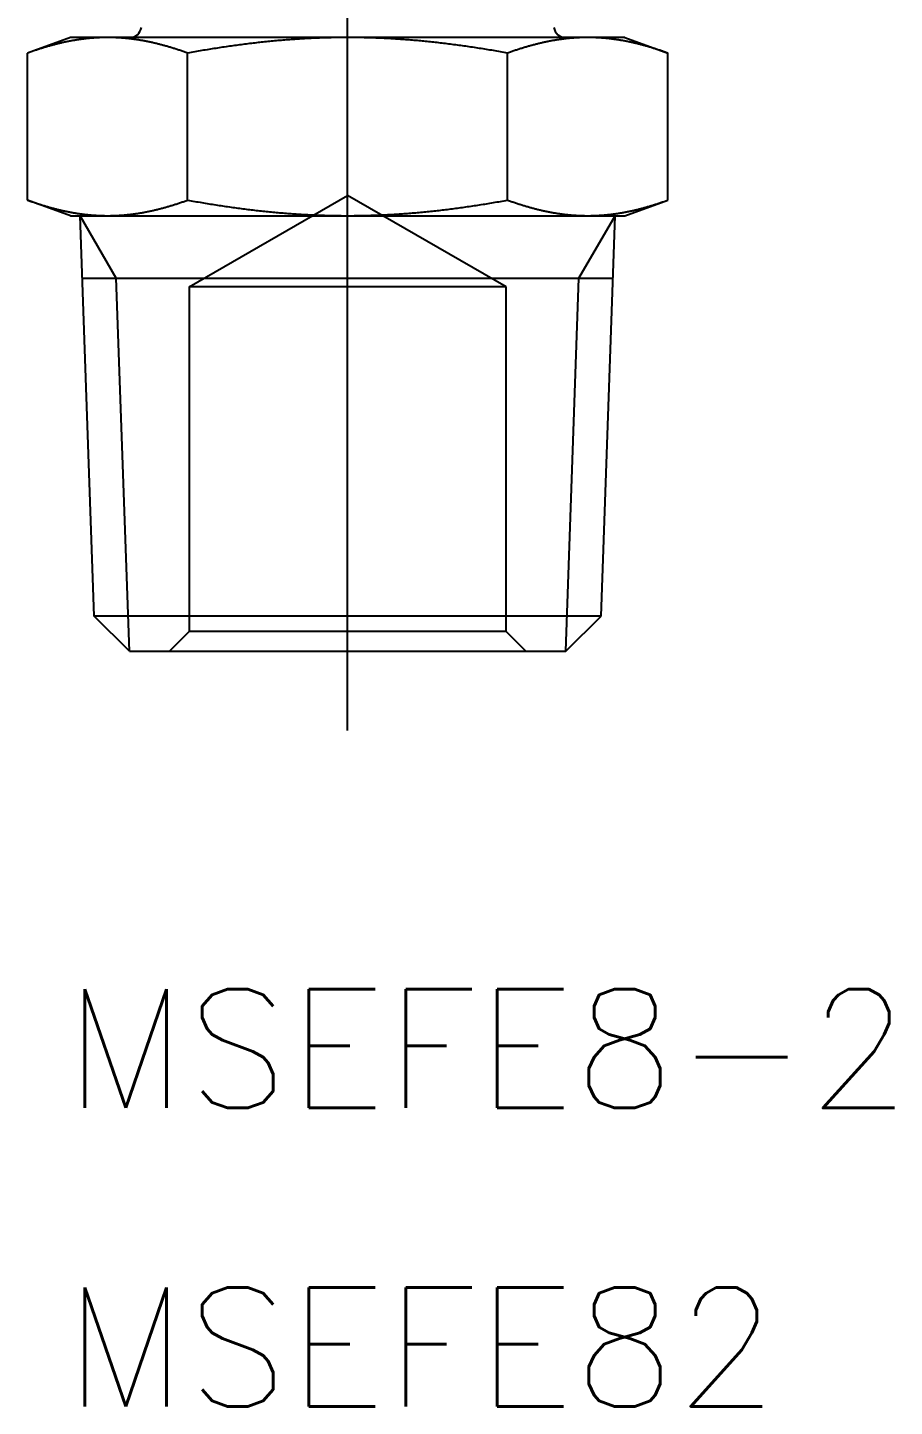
# Model space of a CAD drawing. Extents: x -8.1 to 52.5, y -19.1 to 43.1.
# Drawn here: x -8.08 to 13.81, y -19.07 to 15.75 of the extents above; entities that cross this region are included whole.
import ezdxf

# ---------------------------------------------------------------- set-up
doc = ezdxf.new("R2010")
doc.units = 0
doc.linetypes.add('CENTER', pattern=[50.8, 31.75, -6.35, 6.35, -6.35])
doc.linetypes.add('DASHED', pattern=[19.05, 12.7, -6.35])
doc.layers.get('0').update_dxf_attribs({"linetype": 'CONTINUOUS'})
doc.layers.add('CENTER', color=1, linetype='CENTER')
doc.styles.get("Standard").update_dxf_attribs({"font": 'txt.shx', "height": 3, "bigfont": 'bigfont.shx'})

msp = doc.modelspace()

# ---------------------------------------------------------------- linework, layer by layer
at = {"color": 7, "linetype": 'CONTINUOUS'}
for p, q in [((-7, 15.5), (-8.082904, 15.105855)), ((-6.062178, 15.5), (-7, 15.5)), ((0, 15.5), (-6.062178, 15.5)), ((6.062178, 15.5), (0, 15.5)), ((7, 15.5), (6.062178, 15.5)), ((7, 15.5), (8.082904, 15.105855)), ((-8.082904, 11.394145), (-8.082904, 15.105855)), ((-4.041452, 11.394145), (-4.041452, 15.105855)), ((4.041452, 11.394145), (4.041452, 15.105855)), ((8.082904, 11.394145), (8.082904, 15.105855)), ((-7, 11), (-8.082904, 11.394145)), ((7, 11), (8.082904, 11.394145)), ((-7, 11), (-6.062178, 11)), ((-6.3996, 0.886974), (-6.752755, 11)), ((-6.062178, 11), (0, 11)), ((0, 11), (6.062178, 11)), ((6.062178, 11), (7, 11)), ((6.3996, 0.886974), (6.752755, 11)), ((-6.697647, 9.421915), (6.697647, 9.421915)), ((6.3996, 0.886974), (-6.3996, 0.886974)), ((-5.512626, 0), (-6.3996, 0.886974)), ((5.512626, 0), (6.3996, 0.886974)), ((-5.512626, 0), (5.512626, 0))]:
    msp.add_line(p, q, dxfattribs=at)
at = {"color": 3, "linetype": 'DASHED'}
for p, q in [((-4, 9.2), (0, 11.509401)), ((4, 9.2), (0, 11.509401)), ((-4, 9.2), (-4, 0.5)), ((4, 9.2), (-4, 9.2)), ((4, 0.5), (4, 9.2)), ((-4, 0.5), (-4.5, 0)), ((4, 0.5), (-4, 0.5)), ((4.5, 0), (4, 0.5))]:
    msp.add_line(p, q, dxfattribs=at)
at = {"color": 3, "linetype": 'CONTINUOUS'}
for p, q in [((-5.841647, 9.421915), (-6.752755, 11)), ((5.841647, 9.421915), (6.752755, 11)), ((-5.512626, 0), (-5.841647, 9.421915)), ((5.512626, 0), (5.841647, 9.421915))]:
    msp.add_line(p, q, dxfattribs=at)
at = {"color": 7}
for points in [[(-6.06218, 15.5, 0), (-6.08359, 15.5, 0), (-6.10497, 15.4998, 0), (-6.1263, 15.4996, 0), (-6.14761, 15.4992, 0), (-6.16888, 15.4988, 0), (-6.19012, 15.4983, 0), (-6.21133, 15.4977, 0), (-6.2325, 15.497, 0), (-6.25365, 15.4962, 0), (-6.27478, 15.4953, 0), (-6.29587, 15.4943, 0), (-6.31694, 15.4933, 0), (-6.33799, 15.4921, 0), (-6.35902, 15.4909, 0), (-6.38002, 15.4895, 0), (-6.401, 15.4881, 0), (-6.42197, 15.4866, 0), (-6.44291, 15.485, 0), (-6.46384, 15.4833, 0), (-6.48476, 15.4815, 0), (-6.50566, 15.4796, 0), (-6.52654, 15.4777, 0), (-6.54742, 15.4756, 0), (-6.56828, 15.4735, 0), (-6.58913, 15.4713, 0), (-6.60997, 15.469, 0), (-6.6308, 15.4666, 0), (-6.65163, 15.4641, 0), (-6.67245, 15.4616, 0), (-6.69327, 15.4589, 0), (-6.71408, 15.4562, 0), (-6.73489, 15.4534, 0), (-6.7557, 15.4505, 0), (-6.7765, 15.4475, 0), (-6.79731, 15.4444, 0), (-6.81812, 15.4413, 0), (-6.83893, 15.438, 0), (-6.85974, 15.4347, 0), (-6.88056, 15.4313, 0), (-6.90138, 15.4278, 0), (-6.92221, 15.4242, 0), (-6.94304, 15.4205, 0), (-6.96389, 15.4168, 0), (-6.98474, 15.413, 0), (-7.0056, 15.4091, 0), (-7.02647, 15.4051, 0), (-7.04736, 15.401, 0), (-7.06826, 15.3968, 0), (-7.08917, 15.3926, 0), (-7.1101, 15.3883, 0), (-7.13104, 15.3838, 0), (-7.152, 15.3793, 0), (-7.17298, 15.3748, 0), (-7.19398, 15.3701, 0), (-7.215, 15.3654, 0), (-7.23604, 15.3605, 0), (-7.2571, 15.3556, 0), (-7.27818, 15.3506, 0), (-7.29928, 15.3455, 0), (-7.32041, 15.3404, 0), (-7.34157, 15.3351, 0), (-7.36275, 15.3298, 0), (-7.38396, 15.3244, 0), (-7.4052, 15.3189, 0), (-7.42647, 15.3133, 0), (-7.44777, 15.3076, 0), (-7.46909, 15.3019, 0), (-7.49046, 15.296, 0), (-7.51185, 15.2901, 0), (-7.53328, 15.2841, 0), (-7.55474, 15.278, 0), (-7.57624, 15.2718, 0), (-7.59778, 15.2656, 0), (-7.61935, 15.2592, 0), (-7.64097, 15.2528, 0), (-7.66262, 15.2463, 0), (-7.68431, 15.2397, 0), (-7.70605, 15.233, 0), (-7.72783, 15.2262, 0), (-7.74965, 15.2193, 0), (-7.77152, 15.2124, 0), (-7.79343, 15.2054, 0), (-7.81539, 15.1982, 0), (-7.8374, 15.191, 0), (-7.85945, 15.1837, 0), (-7.88156, 15.1763, 0), (-7.90371, 15.1689, 0), (-7.92592, 15.1613, 0), (-7.94818, 15.1536, 0), (-7.97049, 15.1459, 0), (-7.99286, 15.1381, 0), (-8.01529, 15.1302, 0), (-8.03777, 15.1221, 0), (-8.06031, 15.114, 0), (-8.0829, 15.1059, 0)], [(-4.04145, 15.1059, 0), (-4.06405, 15.114, 0), (-4.08659, 15.1221, 0), (-4.10907, 15.1302, 0), (-4.13149, 15.1381, 0), (-4.15386, 15.1459, 0), (-4.17618, 15.1536, 0), (-4.19844, 15.1613, 0), (-4.22064, 15.1689, 0), (-4.2428, 15.1763, 0), (-4.2649, 15.1837, 0), (-4.28696, 15.191, 0), (-4.30897, 15.1982, 0), (-4.33093, 15.2054, 0), (-4.35284, 15.2124, 0), (-4.37471, 15.2193, 0), (-4.39653, 15.2262, 0), (-4.41831, 15.233, 0), (-4.44004, 15.2397, 0), (-4.46174, 15.2463, 0), (-4.48339, 15.2528, 0), (-4.505, 15.2592, 0), (-4.52658, 15.2656, 0), (-4.54811, 15.2718, 0), (-4.56961, 15.278, 0), (-4.59108, 15.2841, 0), (-4.61251, 15.2901, 0), (-4.6339, 15.296, 0), (-4.65526, 15.3019, 0), (-4.67659, 15.3076, 0), (-4.69789, 15.3133, 0), (-4.71916, 15.3189, 0), (-4.74039, 15.3244, 0), (-4.7616, 15.3298, 0), (-4.78279, 15.3351, 0), (-4.80394, 15.3404, 0), (-4.82507, 15.3455, 0), (-4.84618, 15.3506, 0), (-4.86726, 15.3556, 0), (-4.88832, 15.3605, 0), (-4.90936, 15.3654, 0), (-4.93037, 15.3701, 0), (-4.95137, 15.3748, 0), (-4.97235, 15.3793, 0), (-4.99331, 15.3838, 0), (-5.01426, 15.3883, 0), (-5.03518, 15.3926, 0), (-5.0561, 15.3968, 0), (-5.077, 15.401, 0), (-5.09788, 15.4051, 0), (-5.11875, 15.4091, 0), (-5.13962, 15.413, 0), (-5.16047, 15.4168, 0), (-5.18131, 15.4205, 0), (-5.20215, 15.4242, 0), (-5.22298, 15.4278, 0), (-5.2438, 15.4313, 0), (-5.26462, 15.4347, 0), (-5.28543, 15.438, 0), (-5.30624, 15.4413, 0), (-5.32705, 15.4444, 0), (-5.34785, 15.4475, 0), (-5.36866, 15.4505, 0), (-5.38947, 15.4534, 0), (-5.41028, 15.4562, 0), (-5.43109, 15.4589, 0), (-5.4519, 15.4616, 0), (-5.47272, 15.4641, 0), (-5.49355, 15.4666, 0), (-5.51438, 15.469, 0), (-5.53523, 15.4713, 0), (-5.55608, 15.4735, 0), (-5.57694, 15.4756, 0), (-5.59781, 15.4777, 0), (-5.6187, 15.4796, 0), (-5.6396, 15.4815, 0), (-5.66051, 15.4833, 0), (-5.68144, 15.485, 0), (-5.70239, 15.4866, 0), (-5.72335, 15.4881, 0), (-5.74434, 15.4895, 0), (-5.76534, 15.4909, 0), (-5.78636, 15.4921, 0), (-5.80741, 15.4933, 0), (-5.82848, 15.4943, 0), (-5.84958, 15.4953, 0), (-5.8707, 15.4962, 0), (-5.89185, 15.497, 0), (-5.91303, 15.4977, 0), (-5.93424, 15.4983, 0), (-5.95548, 15.4988, 0), (-5.97675, 15.4992, 0), (-5.99805, 15.4996, 0), (-6.01939, 15.4998, 0), (-6.04077, 15.5, 0), (-6.06218, 15.5, 0)], [(0, 15.5, 0), (-0.042825, 15.5, 0), (-0.085575, 15.4998, 0), (-0.128253, 15.4996, 0), (-0.170862, 15.4992, 0), (-0.213404, 15.4988, 0), (-0.255882, 15.4983, 0), (-0.298297, 15.4977, 0), (-0.340654, 15.497, 0), (-0.382953, 15.4962, 0), (-0.425198, 15.4953, 0), (-0.46739, 15.4943, 0), (-0.509533, 15.4933, 0), (-0.551628, 15.4921, 0), (-0.593678, 15.4909, 0), (-0.635686, 15.4895, 0), (-0.677652, 15.4881, 0), (-0.719581, 15.4866, 0), (-0.761474, 15.485, 0), (-0.803333, 15.4833, 0), (-0.84516, 15.4815, 0), (-0.886958, 15.4796, 0), (-0.928729, 15.4777, 0), (-0.970475, 15.4756, 0), (-1.0122, 15.4735, 0), (-1.0539, 15.4713, 0), (-1.09559, 15.469, 0), (-1.13725, 15.4666, 0), (-1.17891, 15.4641, 0), (-1.22055, 15.4616, 0), (-1.26218, 15.4589, 0), (-1.3038, 15.4562, 0), (-1.34542, 15.4534, 0), (-1.38704, 15.4505, 0), (-1.42865, 15.4475, 0), (-1.47026, 15.4444, 0), (-1.51188, 15.4413, 0), (-1.5535, 15.438, 0), (-1.59512, 15.4347, 0), (-1.63676, 15.4313, 0), (-1.6784, 15.4278, 0), (-1.72006, 15.4242, 0), (-1.76173, 15.4205, 0), (-1.80341, 15.4168, 0), (-1.84512, 15.413, 0), (-1.88685, 15.4091, 0), (-1.92859, 15.4051, 0), (-1.97037, 15.401, 0), (-2.01216, 15.3968, 0), (-2.05399, 15.3926, 0), (-2.09585, 15.3883, 0), (-2.13773, 15.3838, 0), (-2.17965, 15.3793, 0), (-2.22161, 15.3748, 0), (-2.26361, 15.3701, 0), (-2.30564, 15.3654, 0), (-2.34772, 15.3605, 0), (-2.38984, 15.3556, 0), (-2.432, 15.3506, 0), (-2.47421, 15.3455, 0), (-2.51647, 15.3404, 0), (-2.55878, 15.3351, 0), (-2.60115, 15.3298, 0), (-2.64357, 15.3244, 0), (-2.68605, 15.3189, 0), (-2.72858, 15.3133, 0), (-2.77118, 15.3076, 0), (-2.81383, 15.3019, 0), (-2.85656, 15.296, 0), (-2.89934, 15.2901, 0), (-2.9422, 15.2841, 0), (-2.98513, 15.278, 0), (-3.02813, 15.2718, 0), (-3.0712, 15.2656, 0), (-3.11435, 15.2592, 0), (-3.15758, 15.2528, 0), (-3.20088, 15.2463, 0), (-3.24427, 15.2397, 0), (-3.28774, 15.233, 0), (-3.3313, 15.2262, 0), (-3.37494, 15.2193, 0), (-3.41868, 15.2124, 0), (-3.4625, 15.2054, 0), (-3.50642, 15.1982, 0), (-3.55043, 15.191, 0), (-3.59455, 15.1837, 0), (-3.63876, 15.1763, 0), (-3.68307, 15.1689, 0), (-3.72748, 15.1613, 0), (-3.772, 15.1536, 0), (-3.81663, 15.1459, 0), (-3.86137, 15.1381, 0), (-3.90622, 15.1302, 0), (-3.95118, 15.1221, 0), (-3.99626, 15.114, 0), (-4.04145, 15.1059, 0)], [(4.04145, 15.1059, 0), (3.99626, 15.114, 0), (3.95118, 15.1221, 0), (3.90622, 15.1302, 0), (3.86137, 15.1381, 0), (3.81663, 15.1459, 0), (3.772, 15.1536, 0), (3.72748, 15.1613, 0), (3.68307, 15.1689, 0), (3.63876, 15.1763, 0), (3.59455, 15.1837, 0), (3.55043, 15.191, 0), (3.50642, 15.1982, 0), (3.4625, 15.2054, 0), (3.41868, 15.2124, 0), (3.37494, 15.2193, 0), (3.3313, 15.2262, 0), (3.28774, 15.233, 0), (3.24427, 15.2397, 0), (3.20088, 15.2463, 0), (3.15758, 15.2528, 0), (3.11435, 15.2592, 0), (3.0712, 15.2656, 0), (3.02813, 15.2718, 0), (2.98513, 15.278, 0), (2.9422, 15.2841, 0), (2.89934, 15.2901, 0), (2.85656, 15.296, 0), (2.81383, 15.3019, 0), (2.77118, 15.3076, 0), (2.72858, 15.3133, 0), (2.68605, 15.3189, 0), (2.64357, 15.3244, 0), (2.60115, 15.3298, 0), (2.55878, 15.3351, 0), (2.51647, 15.3404, 0), (2.47421, 15.3455, 0), (2.432, 15.3506, 0), (2.38984, 15.3556, 0), (2.34772, 15.3605, 0), (2.30564, 15.3654, 0), (2.26361, 15.3701, 0), (2.22161, 15.3748, 0), (2.17965, 15.3793, 0), (2.13773, 15.3838, 0), (2.09585, 15.3883, 0), (2.05399, 15.3926, 0), (2.01216, 15.3968, 0), (1.97037, 15.401, 0), (1.92859, 15.4051, 0), (1.88685, 15.4091, 0), (1.84512, 15.413, 0), (1.80341, 15.4168, 0), (1.76173, 15.4205, 0), (1.72006, 15.4242, 0), (1.6784, 15.4278, 0), (1.63676, 15.4313, 0), (1.59512, 15.4347, 0), (1.5535, 15.438, 0), (1.51188, 15.4413, 0), (1.47026, 15.4444, 0), (1.42865, 15.4475, 0), (1.38704, 15.4505, 0), (1.34542, 15.4534, 0), (1.3038, 15.4562, 0), (1.26218, 15.4589, 0), (1.22055, 15.4616, 0), (1.17891, 15.4641, 0), (1.13725, 15.4666, 0), (1.09559, 15.469, 0), (1.0539, 15.4713, 0), (1.0122, 15.4735, 0), (0.970475, 15.4756, 0), (0.928729, 15.4777, 0), (0.886958, 15.4796, 0), (0.84516, 15.4815, 0), (0.803333, 15.4833, 0), (0.761474, 15.485, 0), (0.719581, 15.4866, 0), (0.677652, 15.4881, 0), (0.635686, 15.4895, 0), (0.593678, 15.4909, 0), (0.551628, 15.4921, 0), (0.509533, 15.4933, 0), (0.46739, 15.4943, 0), (0.425198, 15.4953, 0), (0.382953, 15.4962, 0), (0.340654, 15.497, 0), (0.298297, 15.4977, 0), (0.255882, 15.4983, 0), (0.213404, 15.4988, 0), (0.170862, 15.4992, 0), (0.128253, 15.4996, 0), (0.085575, 15.4998, 0), (0.042825, 15.5, 0), (0, 15.5, 0)], [(6.06218, 15.5, 0), (6.04077, 15.5, 0), (6.01939, 15.4998, 0), (5.99805, 15.4996, 0), (5.97675, 15.4992, 0), (5.95548, 15.4988, 0), (5.93424, 15.4983, 0), (5.91303, 15.4977, 0), (5.89185, 15.497, 0), (5.8707, 15.4962, 0), (5.84958, 15.4953, 0), (5.82848, 15.4943, 0), (5.80741, 15.4933, 0), (5.78636, 15.4921, 0), (5.76534, 15.4909, 0), (5.74434, 15.4895, 0), (5.72335, 15.4881, 0), (5.70239, 15.4866, 0), (5.68144, 15.485, 0), (5.66051, 15.4833, 0), (5.6396, 15.4815, 0), (5.6187, 15.4796, 0), (5.59781, 15.4777, 0), (5.57694, 15.4756, 0), (5.55608, 15.4735, 0), (5.53523, 15.4713, 0), (5.51438, 15.469, 0), (5.49355, 15.4666, 0), (5.47272, 15.4641, 0), (5.4519, 15.4616, 0), (5.43109, 15.4589, 0), (5.41028, 15.4562, 0), (5.38947, 15.4534, 0), (5.36866, 15.4505, 0), (5.34785, 15.4475, 0), (5.32705, 15.4444, 0), (5.30624, 15.4413, 0), (5.28543, 15.438, 0), (5.26462, 15.4347, 0), (5.2438, 15.4313, 0), (5.22298, 15.4278, 0), (5.20215, 15.4242, 0), (5.18131, 15.4205, 0), (5.16047, 15.4168, 0), (5.13962, 15.413, 0), (5.11875, 15.4091, 0), (5.09788, 15.4051, 0), (5.077, 15.401, 0), (5.0561, 15.3968, 0), (5.03518, 15.3926, 0), (5.01426, 15.3883, 0), (4.99331, 15.3838, 0), (4.97235, 15.3793, 0), (4.95137, 15.3748, 0), (4.93037, 15.3701, 0), (4.90936, 15.3654, 0), (4.88832, 15.3605, 0), (4.86726, 15.3556, 0), (4.84618, 15.3506, 0), (4.82507, 15.3455, 0), (4.80394, 15.3404, 0), (4.78279, 15.3351, 0), (4.7616, 15.3298, 0), (4.74039, 15.3244, 0), (4.71916, 15.3189, 0), (4.69789, 15.3133, 0), (4.67659, 15.3076, 0), (4.65526, 15.3019, 0), (4.6339, 15.296, 0), (4.61251, 15.2901, 0), (4.59108, 15.2841, 0), (4.56961, 15.278, 0), (4.54811, 15.2718, 0), (4.52658, 15.2656, 0), (4.505, 15.2592, 0), (4.48339, 15.2528, 0), (4.46174, 15.2463, 0), (4.44004, 15.2397, 0), (4.41831, 15.233, 0), (4.39653, 15.2262, 0), (4.37471, 15.2193, 0), (4.35284, 15.2124, 0), (4.33093, 15.2054, 0), (4.30897, 15.1982, 0), (4.28696, 15.191, 0), (4.2649, 15.1837, 0), (4.2428, 15.1763, 0), (4.22064, 15.1689, 0), (4.19844, 15.1613, 0), (4.17618, 15.1536, 0), (4.15386, 15.1459, 0), (4.13149, 15.1381, 0), (4.10907, 15.1302, 0), (4.08659, 15.1221, 0), (4.06405, 15.114, 0), (4.04145, 15.1059, 0)], [(8.0829, 15.1059, 0), (8.06031, 15.114, 0), (8.03777, 15.1221, 0), (8.01529, 15.1302, 0), (7.99286, 15.1381, 0), (7.97049, 15.1459, 0), (7.94818, 15.1536, 0), (7.92592, 15.1613, 0), (7.90371, 15.1689, 0), (7.88156, 15.1763, 0), (7.85945, 15.1837, 0), (7.8374, 15.191, 0), (7.81539, 15.1982, 0), (7.79343, 15.2054, 0), (7.77152, 15.2124, 0), (7.74965, 15.2193, 0), (7.72783, 15.2262, 0), (7.70605, 15.233, 0), (7.68431, 15.2397, 0), (7.66262, 15.2463, 0), (7.64097, 15.2528, 0), (7.61935, 15.2592, 0), (7.59778, 15.2656, 0), (7.57624, 15.2718, 0), (7.55474, 15.278, 0), (7.53328, 15.2841, 0), (7.51185, 15.2901, 0), (7.49046, 15.296, 0), (7.46909, 15.3019, 0), (7.44777, 15.3076, 0), (7.42647, 15.3133, 0), (7.4052, 15.3189, 0), (7.38396, 15.3244, 0), (7.36275, 15.3298, 0), (7.34157, 15.3351, 0), (7.32041, 15.3404, 0), (7.29928, 15.3455, 0), (7.27818, 15.3506, 0), (7.2571, 15.3556, 0), (7.23604, 15.3605, 0), (7.215, 15.3654, 0), (7.19398, 15.3701, 0), (7.17298, 15.3748, 0), (7.152, 15.3793, 0), (7.13104, 15.3838, 0), (7.1101, 15.3883, 0), (7.08917, 15.3926, 0), (7.06826, 15.3968, 0), (7.04736, 15.401, 0), (7.02647, 15.4051, 0), (7.0056, 15.4091, 0), (6.98474, 15.413, 0), (6.96389, 15.4168, 0), (6.94304, 15.4205, 0), (6.92221, 15.4242, 0), (6.90138, 15.4278, 0), (6.88056, 15.4313, 0), (6.85974, 15.4347, 0), (6.83893, 15.438, 0), (6.81812, 15.4413, 0), (6.79731, 15.4444, 0), (6.7765, 15.4475, 0), (6.7557, 15.4505, 0), (6.73489, 15.4534, 0), (6.71408, 15.4562, 0), (6.69327, 15.4589, 0), (6.67245, 15.4616, 0), (6.65163, 15.4641, 0), (6.6308, 15.4666, 0), (6.60997, 15.469, 0), (6.58913, 15.4713, 0), (6.56828, 15.4735, 0), (6.54742, 15.4756, 0), (6.52654, 15.4777, 0), (6.50566, 15.4796, 0), (6.48476, 15.4815, 0), (6.46384, 15.4833, 0), (6.44291, 15.485, 0), (6.42197, 15.4866, 0), (6.401, 15.4881, 0), (6.38002, 15.4895, 0), (6.35902, 15.4909, 0), (6.33799, 15.4921, 0), (6.31694, 15.4933, 0), (6.29587, 15.4943, 0), (6.27478, 15.4953, 0), (6.25365, 15.4962, 0), (6.2325, 15.497, 0), (6.21133, 15.4977, 0), (6.19012, 15.4983, 0), (6.16888, 15.4988, 0), (6.14761, 15.4992, 0), (6.1263, 15.4996, 0), (6.10497, 15.4998, 0), (6.08359, 15.5, 0), (6.06218, 15.5, 0)], [(-8.0829, 11.3941, 0), (-8.06036, 11.386, 0), (-8.03786, 11.3779, 0), (-8.01543, 11.3699, 0), (-7.99305, 11.362, 0), (-7.97073, 11.3542, 0), (-7.94845, 11.3465, 0), (-7.92624, 11.3388, 0), (-7.90407, 11.3313, 0), (-7.88195, 11.3238, 0), (-7.85988, 11.3164, 0), (-7.83786, 11.3091, 0), (-7.81589, 11.3019, 0), (-7.79397, 11.2948, 0), (-7.77209, 11.2878, 0), (-7.75025, 11.2809, 0), (-7.72846, 11.274, 0), (-7.70671, 11.2672, 0), (-7.68501, 11.2605, 0), (-7.66334, 11.2539, 0), (-7.64171, 11.2474, 0), (-7.62013, 11.241, 0), (-7.59858, 11.2347, 0), (-7.57706, 11.2284, 0), (-7.55559, 11.2222, 0), (-7.53414, 11.2161, 0), (-7.51274, 11.2101, 0), (-7.49136, 11.2042, 0), (-7.47002, 11.1984, 0), (-7.44871, 11.1926, 0), (-7.42743, 11.187, 0), (-7.40617, 11.1814, 0), (-7.38495, 11.1759, 0), (-7.36375, 11.1705, 0), (-7.34258, 11.1651, 0), (-7.32144, 11.1599, 0), (-7.30032, 11.1547, 0), (-7.27922, 11.1496, 0), (-7.25815, 11.1446, 0), (-7.2371, 11.1397, 0), (-7.21607, 11.1349, 0), (-7.19505, 11.1301, 0), (-7.17406, 11.1255, 0), (-7.15309, 11.1209, 0), (-7.13213, 11.1164, 0), (-7.11119, 11.112, 0), (-7.09026, 11.1076, 0), (-7.06935, 11.1034, 0), (-7.04845, 11.0992, 0), (-7.02756, 11.0951, 0), (-7.00668, 11.0911, 0), (-6.98582, 11.0872, 0), (-6.96496, 11.0834, 0), (-6.94411, 11.0796, 0), (-6.92327, 11.076, 0), (-6.90244, 11.0724, 0), (-6.88161, 11.0689, 0), (-6.86078, 11.0655, 0), (-6.83996, 11.0622, 0), (-6.81914, 11.0589, 0), (-6.79832, 11.0557, 0), (-6.7775, 11.0527, 0), (-6.75668, 11.0497, 0), (-6.73586, 11.0468, 0), (-6.71503, 11.0439, 0), (-6.69421, 11.0412, 0), (-6.67337, 11.0386, 0), (-6.65253, 11.036, 0), (-6.63169, 11.0335, 0), (-6.61083, 11.0311, 0), (-6.58997, 11.0288, 0), (-6.5691, 11.0266, 0), (-6.54821, 11.0244, 0), (-6.52732, 11.0224, 0), (-6.50641, 11.0204, 0), (-6.48548, 11.0186, 0), (-6.46454, 11.0168, 0), (-6.44358, 11.0151, 0), (-6.42261, 11.0135, 0), (-6.40162, 11.012, 0), (-6.3806, 11.0105, 0), (-6.35957, 11.0092, 0), (-6.33851, 11.0079, 0), (-6.31743, 11.0068, 0), (-6.29632, 11.0057, 0), (-6.27519, 11.0047, 0), (-6.25403, 11.0038, 0), (-6.23284, 11.003, 0), (-6.21163, 11.0023, 0), (-6.19038, 11.0017, 0), (-6.1691, 11.0012, 0), (-6.14779, 11.0008, 0), (-6.12644, 11.0004, 0), (-6.10506, 11.0002, 0), (-6.08364, 11, 0), (-6.06218, 11, 0)], [(-6.06218, 11, 0), (-6.04072, 11, 0), (-6.0193, 11.0002, 0), (-5.99792, 11.0004, 0), (-5.97657, 11.0008, 0), (-5.95525, 11.0012, 0), (-5.93398, 11.0017, 0), (-5.91273, 11.0023, 0), (-5.89151, 11.003, 0), (-5.87032, 11.0038, 0), (-5.84916, 11.0047, 0), (-5.82803, 11.0057, 0), (-5.80693, 11.0068, 0), (-5.78585, 11.0079, 0), (-5.76479, 11.0092, 0), (-5.74375, 11.0105, 0), (-5.72274, 11.012, 0), (-5.70175, 11.0135, 0), (-5.68077, 11.0151, 0), (-5.65981, 11.0168, 0), (-5.63887, 11.0186, 0), (-5.61795, 11.0204, 0), (-5.59704, 11.0224, 0), (-5.57614, 11.0244, 0), (-5.55526, 11.0266, 0), (-5.53438, 11.0288, 0), (-5.51352, 11.0311, 0), (-5.49267, 11.0335, 0), (-5.47182, 11.036, 0), (-5.45098, 11.0386, 0), (-5.43015, 11.0412, 0), (-5.40932, 11.0439, 0), (-5.3885, 11.0468, 0), (-5.36768, 11.0497, 0), (-5.34686, 11.0527, 0), (-5.32604, 11.0557, 0), (-5.30522, 11.0589, 0), (-5.2844, 11.0622, 0), (-5.26358, 11.0655, 0), (-5.24275, 11.0689, 0), (-5.22192, 11.0724, 0), (-5.20108, 11.076, 0), (-5.18024, 11.0796, 0), (-5.15939, 11.0834, 0), (-5.13854, 11.0872, 0), (-5.11767, 11.0911, 0), (-5.09679, 11.0951, 0), (-5.07591, 11.0992, 0), (-5.05501, 11.1034, 0), (-5.03409, 11.1076, 0), (-5.01317, 11.112, 0), (-4.99223, 11.1164, 0), (-4.97127, 11.1209, 0), (-4.95029, 11.1255, 0), (-4.9293, 11.1301, 0), (-4.90829, 11.1349, 0), (-4.88726, 11.1397, 0), (-4.86621, 11.1446, 0), (-4.84513, 11.1496, 0), (-4.82404, 11.1547, 0), (-4.80292, 11.1599, 0), (-4.78177, 11.1651, 0), (-4.7606, 11.1705, 0), (-4.73941, 11.1759, 0), (-4.71818, 11.1814, 0), (-4.69693, 11.187, 0), (-4.67565, 11.1926, 0), (-4.65434, 11.1984, 0), (-4.63299, 11.2042, 0), (-4.61162, 11.2101, 0), (-4.59021, 11.2161, 0), (-4.56877, 11.2222, 0), (-4.54729, 11.2284, 0), (-4.52578, 11.2347, 0), (-4.50423, 11.241, 0), (-4.48264, 11.2474, 0), (-4.46102, 11.2539, 0), (-4.43935, 11.2605, 0), (-4.41764, 11.2672, 0), (-4.39589, 11.274, 0), (-4.3741, 11.2809, 0), (-4.35227, 11.2878, 0), (-4.33039, 11.2948, 0), (-4.30846, 11.3019, 0), (-4.28649, 11.3091, 0), (-4.26447, 11.3164, 0), (-4.2424, 11.3238, 0), (-4.22029, 11.3313, 0), (-4.19812, 11.3388, 0), (-4.1759, 11.3465, 0), (-4.15363, 11.3542, 0), (-4.13131, 11.362, 0), (-4.10893, 11.3699, 0), (-4.08649, 11.3779, 0), (-4.064, 11.386, 0), (-4.04145, 11.3941, 0)], [(-4.04145, 11.3941, 0), (-3.99635, 11.386, 0), (-3.95137, 11.3779, 0), (-3.9065, 11.3699, 0), (-3.86175, 11.362, 0), (-3.8171, 11.3542, 0), (-3.77255, 11.3465, 0), (-3.72812, 11.3388, 0), (-3.68378, 11.3313, 0), (-3.63955, 11.3238, 0), (-3.59541, 11.3164, 0), (-3.55137, 11.3091, 0), (-3.50743, 11.3019, 0), (-3.46358, 11.2948, 0), (-3.41982, 11.2878, 0), (-3.37615, 11.2809, 0), (-3.33257, 11.274, 0), (-3.28907, 11.2672, 0), (-3.24566, 11.2605, 0), (-3.20233, 11.2539, 0), (-3.15907, 11.2474, 0), (-3.1159, 11.241, 0), (-3.0728, 11.2347, 0), (-3.02977, 11.2284, 0), (-2.98682, 11.2222, 0), (-2.94393, 11.2161, 0), (-2.90112, 11.2101, 0), (-2.85837, 11.2042, 0), (-2.81568, 11.1984, 0), (-2.77306, 11.1926, 0), (-2.7305, 11.187, 0), (-2.68799, 11.1814, 0), (-2.64554, 11.1759, 0), (-2.60315, 11.1705, 0), (-2.56081, 11.1651, 0), (-2.51852, 11.1599, 0), (-2.47628, 11.1547, 0), (-2.43409, 11.1496, 0), (-2.39194, 11.1446, 0), (-2.34984, 11.1397, 0), (-2.30778, 11.1349, 0), (-2.26575, 11.1301, 0), (-2.22377, 11.1255, 0), (-2.18182, 11.1209, 0), (-2.1399, 11.1164, 0), (-2.09802, 11.112, 0), (-2.05617, 11.1076, 0), (-2.01434, 11.1034, 0), (-1.97254, 11.0992, 0), (-1.93077, 11.0951, 0), (-1.88901, 11.0911, 0), (-1.84728, 11.0872, 0), (-1.80557, 11.0834, 0), (-1.76387, 11.0796, 0), (-1.72219, 11.076, 0), (-1.68052, 11.0724, 0), (-1.63885, 11.0689, 0), (-1.5972, 11.0655, 0), (-1.55556, 11.0622, 0), (-1.51392, 11.0589, 0), (-1.47228, 11.0557, 0), (-1.43064, 11.0527, 0), (-1.389, 11.0497, 0), (-1.34736, 11.0468, 0), (-1.30571, 11.0439, 0), (-1.26406, 11.0412, 0), (-1.22239, 11.0386, 0), (-1.18071, 11.036, 0), (-1.13902, 11.0335, 0), (-1.09731, 11.0311, 0), (-1.05559, 11.0288, 0), (-1.01384, 11.0266, 0), (-0.972071, 11.0244, 0), (-0.930278, 11.0224, 0), (-0.888458, 11.0204, 0), (-0.846608, 11.0186, 0), (-0.804728, 11.0168, 0), (-0.762814, 11.0151, 0), (-0.720864, 11.0135, 0), (-0.678877, 11.012, 0), (-0.636849, 11.0105, 0), (-0.594779, 11.0092, 0), (-0.552664, 11.0079, 0), (-0.510502, 11.0068, 0), (-0.46829, 11.0057, 0), (-0.426027, 11.0047, 0), (-0.383709, 11.0038, 0), (-0.341334, 11.003, 0), (-0.2989, 11.0023, 0), (-0.256405, 11.0017, 0), (-0.213846, 11.0012, 0), (-0.17122, 11.0008, 0), (-0.128525, 11.0004, 0), (-0.085759, 11.0002, 0), (-0.042918, 11, 0), (0, 11, 0)], [(0, 11, 0), (0.042918, 11, 0), (0.085759, 11.0002, 0), (0.128525, 11.0004, 0), (0.17122, 11.0008, 0), (0.213846, 11.0012, 0), (0.256405, 11.0017, 0), (0.2989, 11.0023, 0), (0.341334, 11.003, 0), (0.383709, 11.0038, 0), (0.426027, 11.0047, 0), (0.46829, 11.0057, 0), (0.510502, 11.0068, 0), (0.552664, 11.0079, 0), (0.594779, 11.0092, 0), (0.636849, 11.0105, 0), (0.678877, 11.012, 0), (0.720864, 11.0135, 0), (0.762814, 11.0151, 0), (0.804728, 11.0168, 0), (0.846608, 11.0186, 0), (0.888458, 11.0204, 0), (0.930278, 11.0224, 0), (0.972071, 11.0244, 0), (1.01384, 11.0266, 0), (1.05559, 11.0288, 0), (1.09731, 11.0311, 0), (1.13902, 11.0335, 0), (1.18071, 11.036, 0), (1.22239, 11.0386, 0), (1.26406, 11.0412, 0), (1.30571, 11.0439, 0), (1.34736, 11.0468, 0), (1.389, 11.0497, 0), (1.43064, 11.0527, 0), (1.47228, 11.0557, 0), (1.51392, 11.0589, 0), (1.55556, 11.0622, 0), (1.5972, 11.0655, 0), (1.63885, 11.0689, 0), (1.68052, 11.0724, 0), (1.72219, 11.076, 0), (1.76387, 11.0796, 0), (1.80557, 11.0834, 0), (1.84728, 11.0872, 0), (1.88901, 11.0911, 0), (1.93077, 11.0951, 0), (1.97254, 11.0992, 0), (2.01434, 11.1034, 0), (2.05617, 11.1076, 0), (2.09802, 11.112, 0), (2.1399, 11.1164, 0), (2.18182, 11.1209, 0), (2.22377, 11.1255, 0), (2.26575, 11.1301, 0), (2.30778, 11.1349, 0), (2.34984, 11.1397, 0), (2.39194, 11.1446, 0), (2.43409, 11.1496, 0), (2.47628, 11.1547, 0), (2.51852, 11.1599, 0), (2.56081, 11.1651, 0), (2.60315, 11.1705, 0), (2.64554, 11.1759, 0), (2.68799, 11.1814, 0), (2.7305, 11.187, 0), (2.77306, 11.1926, 0), (2.81568, 11.1984, 0), (2.85837, 11.2042, 0), (2.90112, 11.2101, 0), (2.94393, 11.2161, 0), (2.98682, 11.2222, 0), (3.02977, 11.2284, 0), (3.0728, 11.2347, 0), (3.1159, 11.241, 0), (3.15907, 11.2474, 0), (3.20233, 11.2539, 0), (3.24566, 11.2605, 0), (3.28907, 11.2672, 0), (3.33257, 11.274, 0), (3.37615, 11.2809, 0), (3.41982, 11.2878, 0), (3.46358, 11.2948, 0), (3.50743, 11.3019, 0), (3.55137, 11.3091, 0), (3.59541, 11.3164, 0), (3.63955, 11.3238, 0), (3.68378, 11.3313, 0), (3.72812, 11.3388, 0), (3.77255, 11.3465, 0), (3.8171, 11.3542, 0), (3.86175, 11.362, 0), (3.9065, 11.3699, 0), (3.95137, 11.3779, 0), (3.99635, 11.386, 0), (4.04145, 11.3941, 0)], [(4.04145, 11.3941, 0), (4.064, 11.386, 0), (4.08649, 11.3779, 0), (4.10893, 11.3699, 0), (4.13131, 11.362, 0), (4.15363, 11.3542, 0), (4.1759, 11.3465, 0), (4.19812, 11.3388, 0), (4.22029, 11.3313, 0), (4.2424, 11.3238, 0), (4.26447, 11.3164, 0), (4.28649, 11.3091, 0), (4.30846, 11.3019, 0), (4.33039, 11.2948, 0), (4.35227, 11.2878, 0), (4.3741, 11.2809, 0), (4.39589, 11.274, 0), (4.41764, 11.2672, 0), (4.43935, 11.2605, 0), (4.46102, 11.2539, 0), (4.48264, 11.2474, 0), (4.50423, 11.241, 0), (4.52578, 11.2347, 0), (4.54729, 11.2284, 0), (4.56877, 11.2222, 0), (4.59021, 11.2161, 0), (4.61162, 11.2101, 0), (4.63299, 11.2042, 0), (4.65434, 11.1984, 0), (4.67565, 11.1926, 0), (4.69693, 11.187, 0), (4.71818, 11.1814, 0), (4.73941, 11.1759, 0), (4.7606, 11.1705, 0), (4.78177, 11.1651, 0), (4.80292, 11.1599, 0), (4.82404, 11.1547, 0), (4.84513, 11.1496, 0), (4.86621, 11.1446, 0), (4.88726, 11.1397, 0), (4.90829, 11.1349, 0), (4.9293, 11.1301, 0), (4.95029, 11.1255, 0), (4.97127, 11.1209, 0), (4.99223, 11.1164, 0), (5.01317, 11.112, 0), (5.03409, 11.1076, 0), (5.05501, 11.1034, 0), (5.07591, 11.0992, 0), (5.09679, 11.0951, 0), (5.11767, 11.0911, 0), (5.13854, 11.0872, 0), (5.15939, 11.0834, 0), (5.18024, 11.0796, 0), (5.20108, 11.076, 0), (5.22192, 11.0724, 0), (5.24275, 11.0689, 0), (5.26358, 11.0655, 0), (5.2844, 11.0622, 0), (5.30522, 11.0589, 0), (5.32604, 11.0557, 0), (5.34686, 11.0527, 0), (5.36768, 11.0497, 0), (5.3885, 11.0468, 0), (5.40932, 11.0439, 0), (5.43015, 11.0412, 0), (5.45098, 11.0386, 0), (5.47182, 11.036, 0), (5.49267, 11.0335, 0), (5.51352, 11.0311, 0), (5.53438, 11.0288, 0), (5.55526, 11.0266, 0), (5.57614, 11.0244, 0), (5.59704, 11.0224, 0), (5.61795, 11.0204, 0), (5.63887, 11.0186, 0), (5.65981, 11.0168, 0), (5.68077, 11.0151, 0), (5.70175, 11.0135, 0), (5.72274, 11.012, 0), (5.74375, 11.0105, 0), (5.76479, 11.0092, 0), (5.78585, 11.0079, 0), (5.80693, 11.0068, 0), (5.82803, 11.0057, 0), (5.84916, 11.0047, 0), (5.87032, 11.0038, 0), (5.89151, 11.003, 0), (5.91273, 11.0023, 0), (5.93398, 11.0017, 0), (5.95525, 11.0012, 0), (5.97657, 11.0008, 0), (5.99792, 11.0004, 0), (6.0193, 11.0002, 0), (6.04072, 11, 0), (6.06218, 11, 0)], [(6.06218, 11, 0), (6.08364, 11, 0), (6.10506, 11.0002, 0), (6.12644, 11.0004, 0), (6.14779, 11.0008, 0), (6.1691, 11.0012, 0), (6.19038, 11.0017, 0), (6.21163, 11.0023, 0), (6.23284, 11.003, 0), (6.25403, 11.0038, 0), (6.27519, 11.0047, 0), (6.29632, 11.0057, 0), (6.31743, 11.0068, 0), (6.33851, 11.0079, 0), (6.35957, 11.0092, 0), (6.3806, 11.0105, 0), (6.40162, 11.012, 0), (6.42261, 11.0135, 0), (6.44358, 11.0151, 0), (6.46454, 11.0168, 0), (6.48548, 11.0186, 0), (6.50641, 11.0204, 0), (6.52732, 11.0224, 0), (6.54821, 11.0244, 0), (6.5691, 11.0266, 0), (6.58997, 11.0288, 0), (6.61083, 11.0311, 0), (6.63169, 11.0335, 0), (6.65253, 11.036, 0), (6.67337, 11.0386, 0), (6.69421, 11.0412, 0), (6.71503, 11.0439, 0), (6.73586, 11.0468, 0), (6.75668, 11.0497, 0), (6.7775, 11.0527, 0), (6.79832, 11.0557, 0), (6.81914, 11.0589, 0), (6.83996, 11.0622, 0), (6.86078, 11.0655, 0), (6.88161, 11.0689, 0), (6.90244, 11.0724, 0), (6.92327, 11.076, 0), (6.94411, 11.0796, 0), (6.96496, 11.0834, 0), (6.98582, 11.0872, 0), (7.00668, 11.0911, 0), (7.02756, 11.0951, 0), (7.04845, 11.0992, 0), (7.06935, 11.1034, 0), (7.09026, 11.1076, 0), (7.11119, 11.112, 0), (7.13213, 11.1164, 0), (7.15309, 11.1209, 0), (7.17406, 11.1255, 0), (7.19505, 11.1301, 0), (7.21607, 11.1349, 0), (7.2371, 11.1397, 0), (7.25815, 11.1446, 0), (7.27922, 11.1496, 0), (7.30032, 11.1547, 0), (7.32144, 11.1599, 0), (7.34258, 11.1651, 0), (7.36375, 11.1705, 0), (7.38495, 11.1759, 0), (7.40617, 11.1814, 0), (7.42743, 11.187, 0), (7.44871, 11.1926, 0), (7.47002, 11.1984, 0), (7.49136, 11.2042, 0), (7.51274, 11.2101, 0), (7.53414, 11.2161, 0), (7.55559, 11.2222, 0), (7.57706, 11.2284, 0), (7.59858, 11.2347, 0), (7.62013, 11.241, 0), (7.64171, 11.2474, 0), (7.66334, 11.2539, 0), (7.68501, 11.2605, 0), (7.70671, 11.2672, 0), (7.72846, 11.274, 0), (7.75025, 11.2809, 0), (7.77209, 11.2878, 0), (7.79397, 11.2948, 0), (7.81589, 11.3019, 0), (7.83786, 11.3091, 0), (7.85988, 11.3164, 0), (7.88195, 11.3238, 0), (7.90407, 11.3313, 0), (7.92624, 11.3388, 0), (7.94845, 11.3465, 0), (7.97073, 11.3542, 0), (7.99305, 11.362, 0), (8.01543, 11.3699, 0), (8.03786, 11.3779, 0), (8.06036, 11.386, 0), (8.0829, 11.3941, 0)]]:
    msp.add_polyline3d(points, dxfattribs=at)
at = {"color": 7, "linetype": 'CONTINUOUS'}
for centre, start, end in [((-5.504138, 15.8), 270, 350.5376778), ((5.504138, 15.8), 189.4623222, 270)]:
    msp.add_arc(centre, 0.3, start, end, dxfattribs=at)
at = {"layer": 'CENTER', "color": 1, "linetype": 'CENTER'}
msp.add_line((0, -2), (0, 22), dxfattribs=at)

# ---------------------------------------------------------------- texts
at = {"color": 7, "linetype": 'CONTINUOUS'}
for s, p in [('MSEFE8-2', (-7.148178, -11.534345)), ('MSEFE82', (-7.148178, -19.070734))]:
    msp.add_text(s, height=3, dxfattribs=at).set_placement(p)

doc.saveas('drawing.dxf')
